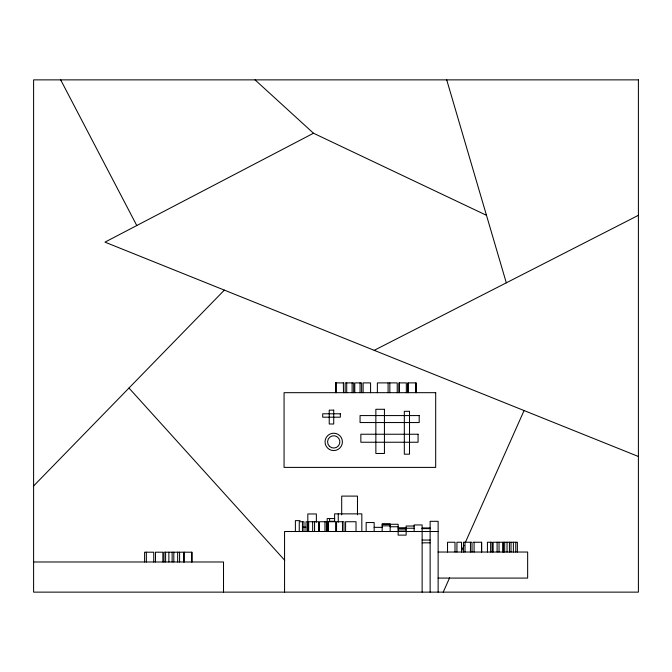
<?xml version="1.0" encoding="UTF-8"?>
<svg xmlns="http://www.w3.org/2000/svg" width="672" height="672" viewBox="0 0 672 672"><rect width="100%" height="100%" fill="white"/><g stroke="black" fill="none" stroke-linecap="round" stroke-linejoin="round"><path stroke-width="1.01" d="M443.226 592.133L449.61 577.794M461.521 551.04L464.075 545.303M465.352 542.438L524.068 410.558M33.6 485.965L224.347 290.111M486.486 215.317L313.496 133.232L104.975 242.147L638.4 456.498M374.203 350.339L638.4 215.317M335.446 382.897L343.484 382.897M387.828 382.897L377.378 382.897L377.378 392.675M334.723 518.566L327.188 518.566L327.188 531.51M300.098 520.64L295.386 520.64L295.386 531.51M334.723 521.287L329.591 521.287L329.591 518.566M382.15 524.143L390.146 524.143M390.146 524.269L398.143 524.269L398.143 535.122L406.14 535.122L406.14 526.025L414.137 526.025M382.15 525.84L390.146 525.84M390.146 526.764L398.143 526.764M302.988 527.142L305.886 527.142M374.153 527.335L382.15 527.369M398.143 527.965L406.14 527.965M422.134 528.016L430.13 528.016M414.137 528.226L398.143 528.31M422.134 528.436L430.13 528.436M422.134 528.637L430.13 528.637M398.143 529.939L406.14 529.939M438.127 531.51L284.558 531.51L284.558 592.133M422.134 540.044L430.13 540.044M473.626 542.245L481.656 542.245L481.656 552.031M422.134 542.833L430.13 542.833M438.127 552.031L527.646 552.031L527.646 578.088L438.127 578.088M183.893 552.199L191.923 552.199L191.923 561.985M33.6 561.985L223.516 561.985L223.516 592.133M255.032 79.867L313.496 133.232M128.974 388.038L284.726 560.314M60.682 79.867L136.777 225.54M446.72 79.867L506.302 282.828M517.381 552.031L517.381 542.245L503.143 542.245L503.143 552.031M515.768 542.245L515.768 552.031M513.391 542.245L513.391 552.031M511.031 542.245L511.031 552.031M509.435 542.245L509.435 552.031M507.049 542.245L507.049 552.031M504.68 542.245L504.68 552.031M503.017 552.031L503.017 542.245L493.122 542.245L493.122 552.031M499.036 542.245L499.036 552.031M497.104 542.245L497.104 552.031M492.122 552.031L492.122 542.245L487.427 542.245L487.427 552.031M490.627 542.245L490.627 552.031M481.547 542.245L481.547 552.031M474.088 542.245L474.088 552.031M472.021 552.031L472.021 542.245L463.445 542.245L463.445 552.031M470.45 542.245L470.45 552.031M465.016 542.245L465.016 552.031M461.513 552.031L461.513 542.245L456.926 542.245L456.926 552.031M454.994 552.031L454.994 542.245L447.535 542.245L447.535 552.031M438.127 592.133L438.127 521.312L430.13 521.312L430.13 592.133M422.134 592.133L422.134 524.95L414.137 524.95L414.137 531.51M416.144 392.675L416.144 382.897L407.896 382.897L407.896 392.675M415.859 382.897L415.859 392.675M408.055 382.897L408.055 392.675M406.342 392.675L406.342 382.897L398.958 382.897L398.958 392.675M399.353 382.897L399.353 392.675M397.228 392.675L397.228 382.897L388.088 382.897L388.088 392.675M390.146 531.51L390.146 524.026L382.15 524.026L382.15 531.51M389.836 382.897L389.836 392.675M374.153 531.51L374.153 522.539L366.156 522.539L366.156 531.51M370.583 392.675L370.583 382.897L363.124 382.897L363.124 392.675M361.83 531.51L361.83 513.862L334.614 513.862L334.614 521.287M361.628 392.675L361.628 382.897L354.782 382.897L354.782 392.675M360.058 382.897L360.058 392.675M357.479 514.853L357.479 496.104L341.695 496.104L341.695 514.853M356.026 531.51L356.026 521.732L345.584 521.732L345.584 531.51M353.69 392.675L353.69 382.897L345.148 382.897L345.148 392.675M352.12 382.897L352.12 392.675M346.718 382.897L346.718 392.675M343.98 531.51L343.98 521.732L336.546 521.732L336.546 531.51M343.367 382.897L343.484 392.675M342.485 521.732L342.485 531.51M338.251 513.862L338.251 522.169M336.025 382.897L336.025 392.675M335.908 382.897L335.908 392.675M335.614 531.51L335.614 521.732L327.961 521.732L327.961 531.51M328.129 521.732L328.213 531.51M326.449 531.51L326.449 521.732L319.486 521.732L319.486 531.51M324.962 521.732L324.962 531.51M318.553 531.51L318.553 521.732L308.658 521.732L308.658 531.51M316.378 522.22L316.378 513.962L307.818 513.962L307.818 531.51M314.572 521.732L314.572 531.51M312.64 521.732L312.64 531.51M307.726 531.51L307.726 521.732L306.029 521.732L306.029 531.51M307.625 521.732L307.625 531.51M303.946 531.51L303.946 521.732L299.25 521.732L299.25 531.51M302.45 521.732L302.45 531.51M191.814 552.199L191.814 561.985M184.355 552.199L184.355 561.985M183.565 561.985L183.565 552.199L163.993 552.199L163.993 561.985M179.584 552.199L179.584 561.985M177.652 552.199L177.652 561.985M173.813 552.199L173.813 561.985M172.133 552.199L172.133 561.985M168.865 552.199L168.865 561.985M165.598 552.199L165.598 561.985M162.859 561.985L162.859 552.199L155.476 552.199L155.476 561.985M153.745 561.985L153.745 552.199L144.598 552.199L144.598 561.985M146.353 552.199L146.353 561.985M638.4 79.867L33.6 79.867L33.6 592.133L638.4 592.133L638.4 79.867M435.691 392.675L284.063 392.675L284.063 467.401L435.691 467.401L435.691 392.675M384.434 409.282L375.858 409.282L375.858 453.482L384.434 453.482L384.434 409.282M333.724 410.155L329.23 410.155L329.23 423.998L333.724 423.998L333.724 410.155M409.508 411.314L404.326 411.314L404.326 454.188L409.508 454.188L409.508 411.314M340.334 413.792L322.711 413.792L322.711 417.194L340.334 417.194L340.334 413.792M419.202 415.573L360.058 415.573L360.058 422.545L419.202 422.545L419.202 415.573M418.068 434.238L360.847 434.238L360.847 442.243L418.068 442.243L418.068 434.238M329.372 446.242A6.149 6.149 0 0 0 339.662 443.486A6.149 6.149 0 0 0 332.128 435.952A6.149 6.149 0 0 0 329.372 446.242M329.381 449.408A8.686 8.686 0 0 0 342.409 441.89A8.686 8.686 0 0 0 329.381 434.372A8.686 8.686 0 0 0 329.381 449.408"/></g></svg>
